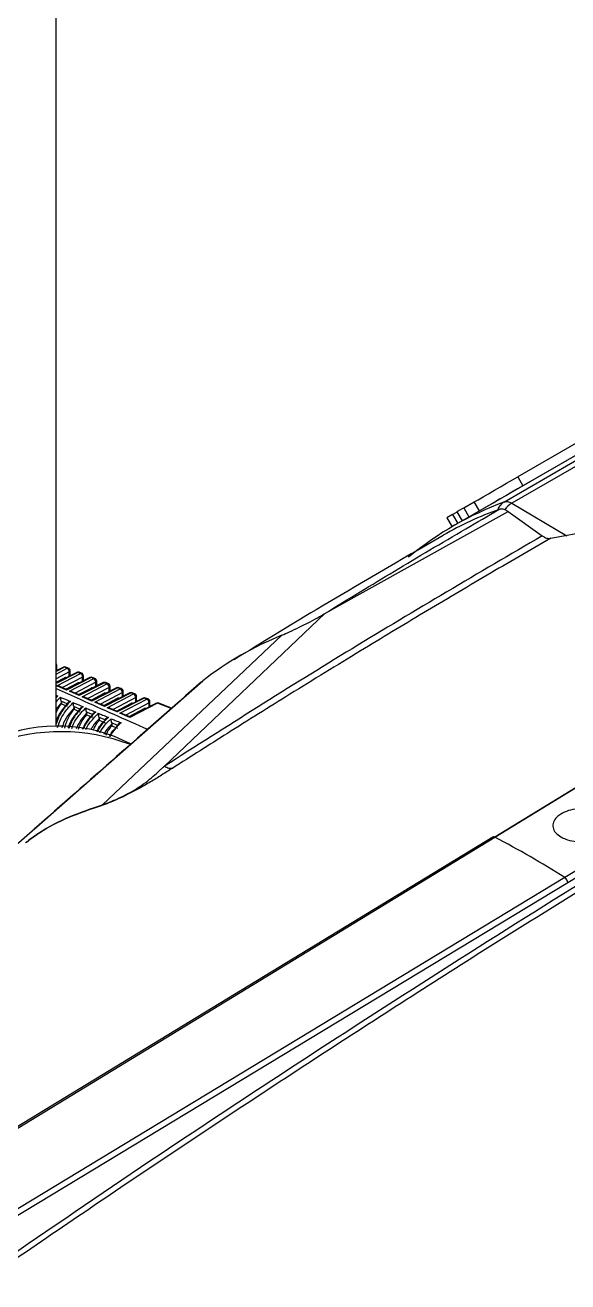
# Model space of a CAD drawing. Extents: x 16.7 to 113.1, y 4.5 to 84.5.
# Drawn here: x 23.372 to 25.257, y 11.463 to 15.828 of the extents above; entities that cross this region are included whole.
import ezdxf

# ---------------------------------------------------------------- set-up
doc = ezdxf.new("R2010")
doc.units = 0
doc.header["$MEASUREMENT"] = 0
doc.layers.add('OBJECT', color=7, linetype='CONTINUOUS')

msp = doc.modelspace()

# ---------------------------------------------------------------- linework, layer by layer
at = {"layer": 'OBJECT'}
for p, q in [((23.4796, 13.3935), (23.4796, 18.9389)), ((25.536, 14.4789), (24.8622, 14.0899)), ((25.0345, 14.1715), (25.5534, 14.4711)), ((25.5814, 14.4666), (25.0624, 14.167)), ((25.4186, 14.4527), (25.0827, 14.2588)), ((25.4366, 14.4215), (25.1007, 14.2277)), ((25.0827, 14.2588), (25.1007, 14.2277)), ((24.8956, 14.1508), (24.9319, 14.1717)), ((24.8956, 14.1508), (24.9136, 14.1196)), ((24.9499, 14.1405), (24.9319, 14.1717)), ((25.0624, 14.167), (25.253, 14.0536)), ((24.4135, 13.7847), (25.0495, 14.1381)), ((24.8569, 14.1284), (24.837, 14.1169)), ((24.837, 14.1169), (24.855, 14.0857)), ((24.8569, 14.1284), (24.8731, 14.1378)), ((24.8569, 14.1284), (24.8748, 14.0972)), ((24.8911, 14.1066), (24.8731, 14.1378)), ((25.0495, 14.1381), (25.1681, 14.054)), ((24.7079, 13.9836), (24.7025, 13.9799)), ((23.8562, 13.2544), (24.4135, 13.7847)), ((23.6411, 13.1203), (24.264, 13.7092)), ((23.5051, 13.5978), (23.4796, 13.5849)), ((23.5092, 13.5977), (23.4796, 13.5827)), ((23.4796, 13.5741), (23.5181, 13.5943)), ((23.5257, 13.5814), (23.4796, 13.5573)), ((23.5513, 13.5799), (23.4796, 13.5435)), ((23.5553, 13.5798), (23.4796, 13.5414)), ((23.4823, 13.5334), (23.5642, 13.5764)), ((23.4824, 13.5863), (23.4824, 13.6034)), ((23.5181, 13.5943), (23.5092, 13.5977)), ((23.5222, 13.5948), (23.5133, 13.5982)), ((23.5257, 13.5669), (23.5257, 13.5814)), ((23.5286, 13.5684), (23.5286, 13.5855)), ((23.5642, 13.5764), (23.5553, 13.5798)), ((23.5683, 13.5769), (23.5595, 13.5803)), ((25.9853, 13.6068), (25.003, 13.0074)), ((23.4034, 13.035), (23.989, 13.5504)), ((23.4796, 13.5459), (23.5089, 13.5613)), ((23.5162, 13.5186), (23.4823, 13.5334)), ((23.5718, 13.5635), (23.5022, 13.527)), ((23.5121, 13.56), (23.5089, 13.5613)), ((23.5145, 13.5612), (23.513, 13.5618)), ((23.514, 13.5219), (23.555, 13.5434)), ((23.6015, 13.5619), (23.5162, 13.5186)), ((23.5975, 13.562), (23.5164, 13.5208)), ((23.5261, 13.5143), (23.6103, 13.5585)), ((23.618, 13.5456), (23.5461, 13.5079)), ((23.5583, 13.5421), (23.555, 13.5434)), ((23.5606, 13.5433), (23.5591, 13.5439)), ((23.6477, 13.544), (23.5601, 13.4995)), ((23.6437, 13.5441), (23.5602, 13.5017)), ((23.5699, 13.4952), (23.6565, 13.5406)), ((23.5718, 13.549), (23.5718, 13.5635)), ((23.5747, 13.5504), (23.5747, 13.5676)), ((23.6103, 13.5585), (23.6015, 13.5619)), ((23.6144, 13.559), (23.6056, 13.5624)), ((23.618, 13.5311), (23.618, 13.5456)), ((23.6208, 13.5325), (23.6208, 13.5497)), ((23.6565, 13.5406), (23.6477, 13.544)), ((23.6606, 13.5411), (23.6518, 13.5445)), ((23.9811, 13.5435), (23.989, 13.5504)), ((23.4796, 13.5001), (23.4855, 13.4976)), ((23.5164, 13.5208), (23.491, 13.5319)), ((23.5601, 13.4995), (23.5261, 13.5143)), ((23.5603, 13.5017), (23.5348, 13.5128)), ((23.5579, 13.5028), (23.6011, 13.5255)), ((23.6039, 13.4804), (23.5699, 13.4952)), ((23.6041, 13.4826), (23.5787, 13.4937)), ((23.6641, 13.5278), (23.5899, 13.4888)), ((23.6045, 13.5242), (23.6011, 13.5255)), ((23.6017, 13.4837), (23.6473, 13.5076)), ((23.6939, 13.5261), (23.6039, 13.4804)), ((23.6898, 13.5262), (23.6041, 13.4826)), ((23.6068, 13.5254), (23.6052, 13.526)), ((23.6138, 13.4761), (23.7026, 13.5227)), ((23.7102, 13.5099), (23.6337, 13.4697)), ((23.6455, 13.4646), (23.6934, 13.4897)), ((23.6506, 13.5063), (23.6473, 13.5076)), ((23.7401, 13.5082), (23.6478, 13.4613)), ((23.736, 13.5083), (23.6479, 13.4636)), ((23.653, 13.5075), (23.6514, 13.5081)), ((23.6576, 13.457), (23.7487, 13.5048)), ((23.6641, 13.5131), (23.6641, 13.5278)), ((23.667, 13.5146), (23.667, 13.5318)), ((23.7564, 13.492), (23.6776, 13.4506)), ((23.7862, 13.4903), (23.6916, 13.4422)), ((23.7822, 13.4904), (23.6918, 13.4445)), ((23.6968, 13.4884), (23.6934, 13.4897)), ((23.7026, 13.5227), (23.6939, 13.5261)), ((23.6992, 13.4896), (23.6975, 13.4902)), ((23.7067, 13.5232), (23.698, 13.5266)), ((23.7102, 13.4952), (23.7102, 13.5099)), ((23.7131, 13.4967), (23.7131, 13.5139)), ((23.7487, 13.5048), (23.7401, 13.5082)), ((23.7528, 13.5053), (23.7442, 13.5087)), ((23.7564, 13.4773), (23.7564, 13.492)), ((23.7592, 13.4787), (23.7592, 13.496)), ((23.7949, 13.4869), (23.7862, 13.4903)), ((23.799, 13.4875), (23.7903, 13.4908)), ((23.4982, 13.4753), (23.4796, 13.4515)), ((23.5183, 13.4707), (23.4975, 13.4795)), ((23.4982, 13.4753), (23.4982, 13.4707)), ((23.4982, 13.4707), (23.5182, 13.462)), ((23.5622, 13.452), (23.5414, 13.4608)), ((23.5421, 13.4568), (23.5421, 13.4516)), ((23.5421, 13.4516), (23.5621, 13.4429)), ((23.6478, 13.4613), (23.6138, 13.4761)), ((23.6479, 13.4636), (23.6225, 13.4746)), ((23.6916, 13.4422), (23.6576, 13.457)), ((23.6918, 13.4445), (23.6664, 13.4555)), ((23.6894, 13.4455), (23.7395, 13.4718)), ((23.7015, 13.4379), (23.7949, 13.4869)), ((23.8025, 13.4741), (23.7214, 13.4316)), ((23.7332, 13.4264), (23.7857, 13.4539)), ((23.8324, 13.4724), (23.7355, 13.4231)), ((23.8284, 13.4725), (23.7356, 13.4254)), ((23.743, 13.4705), (23.7395, 13.4718)), ((23.7453, 13.4717), (23.7436, 13.4723)), ((23.7892, 13.4526), (23.7857, 13.4539)), ((23.7915, 13.4538), (23.7898, 13.4545)), ((23.8025, 13.4593), (23.8025, 13.4741)), ((23.8054, 13.4608), (23.8054, 13.4781)), ((23.8793, 13.4542), (23.8324, 13.4724)), ((23.8809, 13.4557), (23.8365, 13.4729)), ((26.2322, 13.4643), (25.2463, 12.8669)), ((26.2492, 13.4507), (25.2567, 12.8494)), ((23.606, 13.4333), (23.5853, 13.4421)), ((23.5859, 13.4382), (23.5859, 13.4325)), ((23.5859, 13.4325), (23.6059, 13.4238)), ((23.6498, 13.4145), (23.6292, 13.4233)), ((23.6298, 13.4196), (23.6298, 13.4134)), ((23.6298, 13.4134), (23.6497, 13.4047)), ((23.6936, 13.3957), (23.6731, 13.4045)), ((23.7355, 13.4231), (23.7015, 13.4379)), ((23.7356, 13.4254), (23.7102, 13.4364)), ((23.6736, 13.401), (23.6736, 13.3943)), ((23.6736, 13.3943), (23.6936, 13.3856)), ((25.0029, 13.0074), (25.3041, 13.1912)), ((23.4054, 13.0368), (23.2961, 12.9407)), ((22.0085, 11.1818), (25.003, 13.0074)), ((24.9944, 13.006), (24.996, 13.0078)), ((25.2463, 12.8669), (22.2407, 11.0477)), ((25.2566, 12.8493), (22.251, 11.0301)), ((25.2567, 12.8494), (25.2566, 12.8493))]:
    msp.add_line(p, q, dxfattribs=at)
at = {"layer": 'OBJECT', "flags": 128}
for points in [[(24.9319, 14.1717), (24.9457, 14.1797), (24.9625, 14.1894), (24.9815, 14.2004), (25.0019, 14.2122), (25.0231, 14.2244), (25.0442, 14.2366), (25.0643, 14.2482), (25.0827, 14.2588)], [(25.1007, 14.2277), (25.0823, 14.217), (25.0622, 14.2054), (25.0411, 14.1932), (25.0199, 14.181), (24.9995, 14.1692), (24.9805, 14.1582), (24.9644, 14.1489)], [(24.8956, 14.1508), (24.8948, 14.1503), (24.8877, 14.1462), (24.8801, 14.1418), (24.8731, 14.1378)], [(25.1975, 14.0458), (25.3353, 14.0716), (25.4792, 14.0826), (25.6284, 14.0786), (25.7821, 14.0599), (25.9398, 14.0263), (26.1005, 13.9781), (26.2635, 13.9155), (26.3819, 13.8617)], [(24.996, 13.0078), (23.5104, 12.1021), (22.0015, 11.1822)]]:
    msp.add_lwpolyline(points, dxfattribs=at)
at = {"layer": 'OBJECT'}
for centre, radius, start, end in [((25.4502, 13.0714), 1.176, 110.6988, 129.1352), ((25.4122, 13.0351), 1.1785, 109.5397, 119.9741), ((25.0597, 14.1303), 0.0483, 121.396, 163.4791), ((25.0437, 14.1395), 0.0333, 55.7057, 105.9846), ((25.106, 14.094), 0.085, 120.7707, 143.5008), ((24.705, 12.6279), 1.1677, 112.1905, 127.8203), ((23.4775, 13.6038), 0.00496, 294.6935, 354.6537), ((23.4724, 13.6034), 0.01, 0, 43.7136), ((23.5097, 13.5889), 0.01, 68.8055, 116.9342), ((23.507, 13.5936), 0.00462, 62.4929, 114.345), ((23.5118, 13.5938), 0.00472, 71.1997, 123.2248), ((23.5206, 13.5903), 0.00472, 71.1993, 123.2292), ((23.5114, 13.5817), 0.0143, 359.076, 62.279), ((23.5186, 13.5855), 0.01, 0, 68.8055), ((23.5236, 13.5859), 0.00496, 294.694, 354.6588), ((23.5558, 13.571), 0.01, 68.8055, 116.9342), ((23.5532, 13.5757), 0.00462, 62.4852, 114.3509), ((23.5579, 13.5759), 0.00472, 71.1993, 123.2292), ((23.5668, 13.5724), 0.00472, 71.1993, 123.2292), ((23.5576, 13.5638), 0.0143, 359.0771, 62.2779), ((23.5647, 13.5676), 0.01, 0, 68.8055), ((23.5697, 13.568), 0.00496, 294.694, 354.6588), ((23.602, 13.5531), 0.01, 68.8055, 116.9342), ((23.5994, 13.5578), 0.00462, 62.4911, 114.3469), ((23.6041, 13.558), 0.00472, 71.1997, 123.2248), ((23.6129, 13.5545), 0.00472, 71.1993, 123.2292), ((23.6037, 13.5459), 0.0143, 359.0777, 62.2773), ((23.6108, 13.5497), 0.01, 0, 68.8055), ((23.6159, 13.5502), 0.00496, 294.7019, 354.6509), ((23.6482, 13.5352), 0.01, 68.8055, 116.9342), ((23.6456, 13.5399), 0.00462, 62.4804, 114.3643), ((23.6503, 13.5401), 0.00472, 71.1946, 123.2326), ((23.659, 13.5367), 0.00472, 71.1997, 123.2248), ((23.6498, 13.528), 0.0143, 359.0757, 62.2793), ((23.657, 13.5318), 0.01, 0, 68.8055), ((23.4775, 13.4976), 0.00496, 294.6935, 354.6537), ((23.662, 13.5323), 0.00496, 294.6892, 354.6636), ((23.6944, 13.5173), 0.01, 68.8055, 116.9342), ((23.6917, 13.522), 0.00462, 62.4812, 114.3635), ((23.6965, 13.5222), 0.00472, 71.1997, 123.2248), ((23.7052, 13.5188), 0.00472, 71.1993, 123.2292), ((23.696, 13.5101), 0.0143, 359.076, 62.279), ((23.7031, 13.5139), 0.01, 0, 68.8055), ((23.7081, 13.5144), 0.00496, 294.694, 354.6588), ((23.7405, 13.4994), 0.01, 68.8055, 116.9342), ((23.7379, 13.5041), 0.00462, 62.4804, 114.3643), ((23.7426, 13.5042), 0.00472, 71.1993, 123.2292), ((23.7513, 13.5009), 0.00472, 71.1993, 123.2292), ((23.7421, 13.4922), 0.0143, 359.0771, 62.2779), ((23.7492, 13.496), 0.01, 0, 68.8055), ((23.7543, 13.4965), 0.00496, 294.6974, 354.6554), ((23.7867, 13.4815), 0.01, 68.8055, 116.9342), ((23.7841, 13.4862), 0.00462, 62.4916, 114.3513), ((23.7888, 13.4863), 0.00472, 71.2095, 123.215), ((23.7975, 13.483), 0.00472, 71.2023, 123.2222), ((23.7882, 13.4743), 0.0143, 359.0757, 62.2793), ((23.7954, 13.4781), 0.01, 0, 68.8055), ((23.8004, 13.4786), 0.00496, 294.6935, 354.6537), ((23.8329, 13.4636), 0.01, 68.8055, 116.9342), ((23.8303, 13.4683), 0.00462, 62.4805, 114.3575), ((23.835, 13.4684), 0.00472, 71.2116, 123.2235), ((23.4972, 12.7054), 0.6683, 69.1753, 110.3114), ((23.4849, 12.8429), 0.5505, 62.5895, 112.7656), ((24.9993, 13.0025), 0.0061, 52.8561, 143.6481), ((23.5381, 10.189), 3.1763, 57.4681, 62.5373), ((25.2326, 12.8469), 0.0242, 6.0327, 55.7855)]:
    msp.add_arc(centre, radius, start, end, dxfattribs=at)
for centre, major_axis, ratio, start_param, end_param in [((23.4827, 13.5246), (0.014, 0.0005), 0.628267, 0.919072, 1.582997), ((23.5085, 13.5528), (0.00492, 0.00878), 0.569277, 0.080603, 0.718914), ((23.5546, 13.5349), (0.00492, 0.00878), 0.569277, 0.080603, 0.718914), ((23.5167, 13.5098), (-0.0003, 0.011), 0.034338, 0.016182, 0.647743), ((23.5266, 13.5055), (0.014, 0.0005), 0.628267, 0.919072, 1.582997), ((23.5606, 13.4907), (-0.0003, 0.011), 0.034338, 0.016182, 0.647743), ((23.5704, 13.4864), (0.014, 0.0005), 0.628267, 0.919072, 1.582997), ((23.6007, 13.517), (0.00492, 0.00878), 0.569277, 0.080603, 0.718914), ((23.6469, 13.4991), (0.00492, 0.00878), 0.569277, 0.080603, 0.718914), ((23.693, 13.4813), (0.00492, 0.00878), 0.569277, 0.080603, 0.718914), ((23.6044, 13.4716), (-0.0003, 0.011), 0.034338, 0.016182, 0.647743), ((23.6143, 13.4673), (0.014, 0.0005), 0.628267, 0.919072, 1.582997), ((23.6483, 13.4525), (-0.0003, 0.011), 0.034338, 0.016182, 0.647743), ((23.6581, 13.4482), (0.014, 0.0005), 0.628267, 0.919072, 1.582997), ((23.7391, 13.4634), (0.00492, 0.00878), 0.569277, 0.080603, 0.718914), ((23.7853, 13.4455), (0.00492, 0.00878), 0.569277, 0.080603, 0.718914), ((23.6921, 13.4334), (-0.0003, 0.011), 0.034338, 0.016182, 0.647743), ((23.7019, 13.4291), (0.014, 0.0005), 0.628267, 0.919072, 1.582997), ((23.7359, 13.4143), (-0.0003, 0.011), 0.034338, 0.016182, 0.647743)]:
    msp.add_ellipse(centre, major_axis=major_axis, ratio=ratio, start_param=start_param, end_param=end_param, dxfattribs=at)
for points, knots in [([(24.4135, 13.7847), (24.4542, 13.8097), (24.5343, 13.8589), (24.6556, 13.9322), (24.7776, 14.0051), (24.8985, 14.0764), (24.9793, 14.1233), (25.018, 14.1457)], [0, 0, 0, 0, 0.206023, 0.404822, 0.608638, 0.812834, 1, 1, 1, 1]), ([(25.0495, 14.1381), (25.0447, 14.141), (25.0351, 14.1467), (25.0245, 14.1476), (25.0193, 14.1461), (25.018, 14.1457)], [0, 0, 0, 0, 0.425021, 0.850044, 1, 1, 1, 1]), ([(25.1681, 14.054), (24.9471, 13.9247), (24.5051, 13.666), (24.0725, 13.3916), (23.8563, 13.2543)], [0, 0, 0, 0, 0.499998, 1, 1, 1, 1]), ([(25.1975, 14.0458), (25.1237, 14.003), (24.9761, 13.9173), (24.7559, 13.7867), (24.5276, 13.6491), (24.3005, 13.5095), (24.0832, 13.3738), (23.948, 13.2876), (23.8848, 13.2473)], [0, 0, 0, 0, 0.166677, 0.333344, 0.500001, 0.687097, 0.853763, 1, 1, 1, 1]), ([(24.8239, 14.055), (24.6763, 13.9699), (24.4323, 13.8292), (24.1925, 13.6818), (24.0978, 13.6236)], [0, 0, 0, 0, 0.6051766, 1, 1, 1, 1]), ([(25.1681, 14.054), (25.1708, 14.0523), (25.1783, 14.0475), (25.1886, 14.0445), (25.1951, 14.0455), (25.1975, 14.0458)], [0, 0, 0, 0, 0.263886, 0.723096, 1, 1, 1, 1]), ([(24.264, 13.7092), (24.2724, 13.7128), (24.2892, 13.72), (24.3242, 13.7365), (24.361, 13.7551), (24.3919, 13.7719), (24.4075, 13.7811), (24.4135, 13.7847)], [0, 0, 0, 0, 0.217936, 0.435232, 0.661573, 0.868603, 1, 1, 1, 1]), ([(22.5404, 11.0069), (22.886, 11.25), (23.5773, 11.7362), (24.6189, 12.422), (25.6627, 13.0781), (26.3599, 13.4853), (26.7085, 13.6889)], [0, 0, 0, 0, 0.249972, 0.5, 0.749997, 1, 1, 1, 1]), ([(26.7184, 13.6713), (26.5174, 13.5547), (26.1168, 13.3223), (25.5185, 12.9603), (24.9185, 12.5861), (24.3141, 12.1971), (23.7116, 11.7968), (23.1235, 11.395), (22.7398, 11.1233), (22.5515, 10.9901)], [0, 0, 0, 0, 0.144222, 0.287378, 0.429468, 0.575454, 0.722208, 0.863723, 1, 1, 1, 1]), ([(23.9843, 13.5468), (23.8856, 13.4597), (23.6885, 13.2858), (23.4983, 13.1186), (23.4034, 13.035)], [0, 0, 0, 0, 0.500635, 1, 1, 1, 1]), ([(23.4796, 13.5241), (23.5075, 13.5115), (23.6128, 13.4639), (23.7193, 13.4169), (23.7977, 13.3823)], [0, 0, 0, 0, 0.264111, 1, 1, 1, 1]), ([(23.4855, 13.4976), (23.4838, 13.496), (23.4818, 13.4942), (23.4799, 13.492), (23.4796, 13.4916)], [0, 0, 0, 0, 0.840527, 1, 1, 1, 1]), ([(23.4855, 13.4976), (23.4855, 13.4976), (23.4848, 13.4974), (23.4826, 13.4967), (23.4808, 13.4957), (23.4796, 13.495)], [0, 0, 0, 0, 0.019395, 0.344292, 1, 1, 1, 1]), ([(23.4796, 13.4767), (23.4831, 13.4808), (23.4882, 13.4867), (23.4937, 13.4918), (23.4954, 13.4934)], [0, 0, 0, 0, 0.687294, 1, 1, 1, 1]), ([(23.4954, 13.4934), (23.5001, 13.4914), (23.5115, 13.4866), (23.5228, 13.4818), (23.5295, 13.479)], [0, 0, 0, 0, 0.412428, 1, 1, 1, 1]), ([(23.4975, 13.4795), (23.4972, 13.4806), (23.4965, 13.483), (23.4958, 13.4873), (23.4954, 13.4908), (23.4954, 13.4928), (23.4954, 13.4934), (23.4954, 13.4934)], [0, 0, 0, 0, 0.216118, 0.482656, 0.828148, 0.991661, 1, 1, 1, 1]), ([(23.5295, 13.479), (23.5278, 13.4774), (23.5216, 13.4715), (23.5072, 13.4553), (23.4902, 13.4304), (23.4827, 13.4095), (23.4796, 13.4009)], [0, 0, 0, 0, 0.079845, 0.28963, 0.708658, 1, 1, 1, 1]), ([(23.4796, 13.4393), (23.4838, 13.4477), (23.4893, 13.4587), (23.4965, 13.4684), (23.4982, 13.4707)], [0, 0, 0, 0, 0.763573, 1, 1, 1, 1]), ([(23.4796, 13.407), (23.4799, 13.4078), (23.4832, 13.4199), (23.4963, 13.4428), (23.5111, 13.4605), (23.5182, 13.4691)], [0, 0, 0, 0, 0.037223, 0.535501, 1, 1, 1, 1]), ([(23.485, 13.3879), (23.4888, 13.399), (23.497, 13.4225), (23.5159, 13.4504), (23.5309, 13.4671), (23.5376, 13.4732), (23.5394, 13.4748)], [0, 0, 0, 0, 0.339057, 0.721422, 0.927561, 1, 1, 1, 1]), ([(23.4975, 13.4795), (23.4976, 13.4794), (23.4979, 13.4782), (23.4982, 13.4768), (23.4982, 13.4755), (23.4982, 13.4753)], [0, 0, 0, 0, 0.063557, 0.811484, 1, 1, 1, 1]), ([(23.5421, 13.4568), (23.5343, 13.4477), (23.5188, 13.4297), (23.5047, 13.404), (23.501, 13.3899), (23.5002, 13.3869)], [0, 0, 0, 0, 0.440992, 0.881903, 1, 1, 1, 1]), ([(23.5098, 13.3863), (23.5117, 13.3937), (23.5169, 13.4135), (23.5303, 13.4359), (23.5402, 13.4491), (23.5421, 13.4516)], [0, 0, 0, 0, 0.328207, 0.870209, 1, 1, 1, 1]), ([(23.5295, 13.479), (23.5294, 13.479), (23.5286, 13.4788), (23.5259, 13.4779), (23.5223, 13.4761), (23.5193, 13.4734), (23.5186, 13.4715), (23.5183, 13.4707)], [0, 0, 0, 0, 0.008027, 0.167041, 0.522006, 0.788055, 1, 1, 1, 1]), ([(23.5218, 13.3855), (23.5222, 13.387), (23.5257, 13.3998), (23.5393, 13.4238), (23.5545, 13.4417), (23.5621, 13.4505)], [0, 0, 0, 0, 0.063665, 0.538566, 1, 1, 1, 1]), ([(23.5734, 13.4604), (23.5717, 13.4588), (23.5654, 13.453), (23.551, 13.4369), (23.5342, 13.4131), (23.5268, 13.393), (23.5239, 13.3854)], [0, 0, 0, 0, 0.083565, 0.299544, 0.730888, 1, 1, 1, 1]), ([(23.5342, 13.3847), (23.5362, 13.3902), (23.5428, 13.4082), (23.5591, 13.4312), (23.5744, 13.4483), (23.5815, 13.4546), (23.5833, 13.4562)], [0, 0, 0, 0, 0.202334, 0.653855, 0.91305, 1, 1, 1, 1]), ([(23.5414, 13.4608), (23.5411, 13.4619), (23.5405, 13.4643), (23.5397, 13.4685), (23.5394, 13.4721), (23.5393, 13.4741), (23.5394, 13.4748), (23.5394, 13.4748)], [0, 0, 0, 0, 0.211696, 0.471314, 0.809145, 0.991767, 1, 1, 1, 1]), ([(23.5394, 13.4748), (23.544, 13.4728), (23.5554, 13.468), (23.5668, 13.4632), (23.5734, 13.4604)], [0, 0, 0, 0, 0.412465, 1, 1, 1, 1]), ([(23.5414, 13.4608), (23.5414, 13.4608), (23.5418, 13.4596), (23.5421, 13.4582), (23.5421, 13.457), (23.5421, 13.4568)], [0, 0, 0, 0, 0.043981, 0.819897, 1, 1, 1, 1]), ([(23.5734, 13.4604), (23.5734, 13.4604), (23.5724, 13.4601), (23.5696, 13.4593), (23.566, 13.4574), (23.5631, 13.4547), (23.5624, 13.4528), (23.5622, 13.452)], [0, 0, 0, 0, 0.0079497, 0.1892667, 0.5350694, 0.7932451, 1, 1, 1, 1]), ([(23.5833, 13.4562), (23.588, 13.4542), (23.5994, 13.4494), (23.6107, 13.4446), (23.6174, 13.4418)], [0, 0, 0, 0, 0.412496, 1, 1, 1, 1]), ([(23.5853, 13.4421), (23.585, 13.4432), (23.5844, 13.4455), (23.5837, 13.4497), (23.5833, 13.4534), (23.5833, 13.4555), (23.5833, 13.4562), (23.5833, 13.4562)], [0, 0, 0, 0, 0.20748, 0.460446, 0.790801, 0.991849, 1, 1, 1, 1]), ([(23.5859, 13.4382), (23.5778, 13.4293), (23.5631, 13.4132), (23.5535, 13.3928), (23.5492, 13.3837)], [0, 0, 0, 0, 0.5502077, 1, 1, 1, 1]), ([(23.5577, 13.3831), (23.5583, 13.3851), (23.5624, 13.3993), (23.5737, 13.4164), (23.5838, 13.4297), (23.5859, 13.4325)], [0, 0, 0, 0, 0.1100471, 0.8138936, 1, 1, 1, 1]), ([(23.5719, 13.3822), (23.5754, 13.3895), (23.5842, 13.4082), (23.5977, 13.4229), (23.6059, 13.4319)], [0, 0, 0, 0, 0.390271, 1, 1, 1, 1]), ([(23.6174, 13.4418), (23.6156, 13.4402), (23.6093, 13.4345), (23.5948, 13.4185), (23.5805, 13.3996), (23.5746, 13.3847), (23.5735, 13.3821)], [0, 0, 0, 0, 0.1029107, 0.3646507, 0.887325, 1, 1, 1, 1]), ([(23.5834, 13.3814), (23.5835, 13.3816), (23.5884, 13.394), (23.6024, 13.4121), (23.618, 13.4294), (23.6254, 13.436), (23.6273, 13.4376)], [0, 0, 0, 0, 0.0053189, 0.5567602, 0.8921003, 1, 1, 1, 1]), ([(23.5853, 13.4421), (23.5853, 13.4421), (23.5857, 13.441), (23.5859, 13.4396), (23.5859, 13.4384), (23.5859, 13.4382)], [0, 0, 0, 0, 0.022524, 0.828115, 1, 1, 1, 1]), ([(23.6298, 13.4196), (23.6214, 13.411), (23.6101, 13.3993), (23.6025, 13.3843), (23.6005, 13.3803)], [0, 0, 0, 0, 0.734727, 1, 1, 1, 1]), ([(23.6174, 13.4418), (23.6173, 13.4418), (23.6162, 13.4415), (23.6134, 13.4406), (23.6097, 13.4386), (23.6068, 13.4359), (23.6062, 13.4341), (23.606, 13.4333)], [0, 0, 0, 0, 0.0078825, 0.2106168, 0.547452, 0.7981673, 1, 1, 1, 1]), ([(23.6082, 13.3792), (23.6127, 13.3878), (23.619, 13.4), (23.6274, 13.4104), (23.6298, 13.4134)], [0, 0, 0, 0, 0.712728, 1, 1, 1, 1]), ([(23.6207, 13.3742), (23.6224, 13.3775), (23.6298, 13.3925), (23.641, 13.4042), (23.6497, 13.4133)], [0, 0, 0, 0, 0.221479, 1, 1, 1, 1]), ([(23.6613, 13.4231), (23.6595, 13.4215), (23.6532, 13.4159), (23.6387, 13.4008), (23.6284, 13.3845), (23.6217, 13.3738)], [0, 0, 0, 0, 0.1221399, 0.4279503, 1, 1, 1, 1]), ([(23.6292, 13.4233), (23.6289, 13.4244), (23.6283, 13.4267), (23.6276, 13.4309), (23.6273, 13.4346), (23.6272, 13.4367), (23.6273, 13.4375), (23.6273, 13.4376)], [0, 0, 0, 0, 0.203485, 0.450054, 0.7731, 0.99194, 1, 1, 1, 1]), ([(23.6273, 13.4376), (23.6319, 13.4356), (23.6433, 13.4308), (23.6547, 13.4259), (23.6613, 13.4231)], [0, 0, 0, 0, 0.412531, 1, 1, 1, 1]), ([(23.6292, 13.4233), (23.6294, 13.4223), (23.6297, 13.421), (23.6298, 13.4198), (23.6298, 13.4196)], [0, 0, 0, 0, 0.8359793, 1, 1, 1, 1]), ([(23.6314, 13.37), (23.6369, 13.379), (23.6469, 13.3954), (23.6615, 13.4106), (23.6694, 13.4173), (23.6712, 13.4189)], [0, 0, 0, 0, 0.479709, 0.8769152, 1, 1, 1, 1]), ([(23.6613, 13.4231), (23.6613, 13.4231), (23.66, 13.4228), (23.6571, 13.4219), (23.6534, 13.4199), (23.6506, 13.4172), (23.6501, 13.4153), (23.6498, 13.4145)], [0, 0, 0, 0, 0.007814, 0.231079, 0.559206, 0.802814, 1, 1, 1, 1]), ([(23.7053, 13.4044), (23.7034, 13.4028), (23.697, 13.3972), (23.6827, 13.3826), (23.6725, 13.3667), (23.6659, 13.3564)], [0, 0, 0, 0, 0.125779, 0.435907, 1, 1, 1, 1]), ([(23.6712, 13.4189), (23.6759, 13.4169), (23.6873, 13.4121), (23.6986, 13.4072), (23.7053, 13.4044)], [0, 0, 0, 0, 0.412559, 1, 1, 1, 1]), ([(23.6731, 13.4045), (23.6728, 13.4056), (23.6723, 13.4077), (23.6716, 13.4115), (23.6712, 13.4154), (23.6712, 13.4178), (23.6712, 13.4189), (23.6712, 13.4189)], [0, 0, 0, 0, 0.199293, 0.397083, 0.700898, 0.992019, 1, 1, 1, 1]), ([(23.6731, 13.4045), (23.6733, 13.4035), (23.6736, 13.4023), (23.6736, 13.4012), (23.6736, 13.401)], [0, 0, 0, 0, 0.843623, 1, 1, 1, 1]), ([(23.7053, 13.4044), (23.7052, 13.4044), (23.7039, 13.4041), (23.7008, 13.4032), (23.6971, 13.4011), (23.6944, 13.3984), (23.6939, 13.3965), (23.6936, 13.3957)], [0, 0, 0, 0, 0.007749, 0.250693, 0.570356, 0.807216, 1, 1, 1, 1]), ([(23.6736, 13.401), (23.6652, 13.3925), (23.6543, 13.3816), (23.647, 13.3676), (23.6453, 13.3645)], [0, 0, 0, 0, 0.77728, 1, 1, 1, 1]), ([(23.6526, 13.3616), (23.6552, 13.3671), (23.661, 13.3789), (23.6692, 13.3889), (23.6736, 13.3943)], [0, 0, 0, 0, 0.462414, 1, 1, 1, 1]), ([(23.6647, 13.3568), (23.666, 13.3594), (23.6733, 13.374), (23.6844, 13.3853), (23.6936, 13.3946)], [0, 0, 0, 0, 0.177794, 1, 1, 1, 1]), ([(23.8848, 13.2473), (23.8719, 13.2391), (23.8471, 13.2234), (23.8081, 13.1994), (23.7693, 13.1769), (23.7301, 13.1564), (23.6944, 13.1396), (23.6614, 13.1255), (23.6447, 13.1197), (23.6364, 13.1168)], [0, 0, 0, 0, 0.175155, 0.335953, 0.499736, 0.628069, 0.749937, 0.875049, 1, 1, 1, 1]), ([(23.6411, 13.1203), (23.6489, 13.123), (23.6644, 13.1284), (23.6957, 13.142), (23.7293, 13.1583), (23.7629, 13.1774), (23.792, 13.1977), (23.8165, 13.2185), (23.8352, 13.2351), (23.848, 13.2469), (23.8537, 13.252), (23.8562, 13.2543)], [0, 0, 0, 0, 0.123067, 0.246585, 0.369053, 0.491538, 0.630311, 0.772463, 0.899411, 0.955665, 1, 1, 1, 1]), ([(23.8562, 13.2543), (23.8613, 13.2515), (23.8716, 13.246), (23.8804, 13.2469), (23.8848, 13.2473)], [0, 0, 0, 0, 0.500003, 1, 1, 1, 1]), ([(23.6364, 13.1168), (23.5605, 13.0906), (23.4664, 13.0583), (23.3882, 12.9986), (23.3732, 12.9872)], [0, 0, 0, 0, 0.807706, 1, 1, 1, 1]), ([(23.3778, 12.9907), (23.3929, 13.0022), (23.4711, 13.0618), (23.5651, 13.0942), (23.6411, 13.1203)], [0, 0, 0, 0, 0.192033, 1, 1, 1, 1]), ([(23.6411, 13.1203), (23.6403, 13.1197), (23.6388, 13.1184), (23.6372, 13.1173), (23.6364, 13.1168)], [0, 0, 0, 0, 0.500001, 1, 1, 1, 1]), ([(25.2329, 13.0081), (25.2261, 13.0129), (25.2124, 13.0226), (25.2038, 13.0411), (25.2056, 13.0602), (25.2168, 13.0762), (25.2346, 13.0899), (25.2583, 13.1005), (25.2897, 13.1069), (25.3224, 13.1068), (25.3491, 13.1008), (25.3714, 13.0907), (25.3882, 13.0768), (25.3972, 13.058), (25.3953, 13.0381), (25.3842, 13.0216), (25.3663, 13.0078), (25.3426, 12.9974), (25.3112, 12.9916), (25.2787, 12.9925), (25.2516, 12.9987), (25.2382, 13.0054), (25.2329, 13.0081)], [0, 0, 0, 0, 0.053651, 0.107302, 0.16095, 0.214596, 0.24995, 0.303685, 0.357419, 0.411167, 0.464871, 0.499999, 0.553585, 0.60717, 0.66081, 0.714534, 0.75005, 0.803721, 0.857393, 0.911044, 0.96469, 1, 1, 1, 1]), ([(24.996, 13.0078), (24.996, 13.0078), (24.9967, 13.0086), (24.9991, 13.0088), (25.0017, 13.0078), (25.003, 13.0074)], [0, 0, 0, 0, 0.000863, 0.500432, 1, 1, 1, 1]), ([(25.2566, 12.8493), (25.2564, 12.8505), (25.2562, 12.8525), (25.2551, 12.8559), (25.2532, 12.8598), (25.2501, 12.864), (25.2475, 12.866), (25.2463, 12.8669)], [0, 0, 0, 0, 0.179539, 0.32298, 0.500796, 0.759303, 1, 1, 1, 1])]:
    msp.add_open_spline(points, degree=3, knots=knots, dxfattribs=at)

doc.saveas('drawing.dxf')
